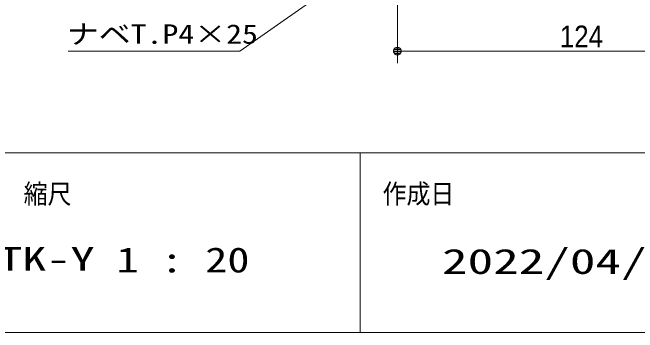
# Model space of a CAD drawing. Units: millimetres, scale not verified. Extents: x -6062 to 6062, y -3045 to 3045.
# Drawn here: x 132 to 1176, y -2770 to -2236 of the extents above; entities that cross this region are included whole.
import ezdxf
from ezdxf.enums import TextEntityAlignment as Align

# ---------------------------------------------------------------- set-up
doc = ezdxf.new("R2010")
doc.units = ezdxf.units.MM
doc.header["$LTSCALE"] = 20
for name, color, linetype, lineweight in [('0-1_0', 7, 'Continuous', 9), ('0-2_2寸法-1', 7, 'Continuous', 9), ('0-3_2寸法-3', 7, 'Continuous', 9), ('0-5_1図面枠', 7, 'Continuous', 9)]:
    doc.layers.add(name, color=color, linetype=linetype, lineweight=lineweight)
doc.styles.add('ＭＳ ゴシック', font='')
doc.styles.add('ＭＳ Ｐゴシック', font='')
doc.styles.get('ＭＳ ゴシック').set_extended_font_data('MS Gothic')
doc.styles.get('ＭＳ Ｐゴシック').set_extended_font_data('MS PGothic')

# ---------------------------------------------------------------- blocks, each defined once
blk = doc.blocks.new('_Dot')
at = {"layer": '0-1_0'}
for p, q in [((-10, 0), (-20, 0)), ((9.78, 2), (-9.78, 2)), ((7.99, 6), (-7.99, 6)), ((9.16, -3.98), (-9.16, -3.98)), ((6, -7.98), (-6, -7.98))]:
    blk.add_line(p, q, dxfattribs=at)
for points in [[(10, 0), (9.92, 1.25), (9.69, 2.49), (9.3, 3.68), (8.76, 4.82), (8.09, 5.88), (7.29, 6.85), (6.37, 7.71), (5.36, 8.44), (4.26, 9.05), (3.09, 9.51), (1.87, 9.82), (0.63, 9.98), (-0.63, 9.98), (-1.87, 9.82), (-3.09, 9.51), (-4.26, 9.05), (-5.36, 8.44), (-6.37, 7.71), (-7.29, 6.85), (-8.09, 5.88), (-8.76, 4.82), (-9.3, 3.68), (-9.69, 2.49), (-9.92, 1.25), (-10, 0), (0, 0)], [(-10, 0), (-9.92, -1.25), (-9.69, -2.49), (-9.3, -3.68), (-8.76, -4.82), (-8.09, -5.88), (-7.29, -6.85), (-6.37, -7.71), (-5.36, -8.44), (-4.26, -9.05), (-3.09, -9.51), (-1.87, -9.82), (-0.63, -9.98), (0.63, -9.98), (1.87, -9.82), (3.09, -9.51), (4.26, -9.05), (5.36, -8.44), (6.37, -7.71), (7.29, -6.85), (8.09, -5.88), (8.76, -4.82), (9.3, -3.68), (9.69, -2.49), (9.92, -1.25), (10, 0), (0, 0)]]:
    blk.add_lwpolyline(points, close=True, dxfattribs=at)
blk = doc.blocks.new('グループ-130')
at = {"layer": '0-5_1図面枠'}
for p, q in [((-80000, -49400), (80000, -49400)), ((50000, -49400), (50000, -55400))]:
    blk.add_line(p, q, dxfattribs=at)
blk.add_lwpolyline([(-80000, 55400), (80000, 55400), (80000, -55400), (-80000, -55400)], close=True, dxfattribs=at)
blk = doc.blocks.new('図面枠')
at = {"layer": '0-5_1図面枠'}
blk.add_blockref('グループ-130', (0, 0), dxfattribs=at)
at = {"layer": '0-5_1図面枠', "style": 'ＭＳ ゴシック'}
for s, height, width, p in [('縮尺', 650.9, 0.9, (38765.5, -51291.3)), ('作成日', 650.9, 0.9, (50749.9, -51287.2)), ('1 : 20', 836.9, 1.3, (41866.9, -53644.8))]:
    blk.add_text(s, height=height, dxfattribs=dict(at, width=width)).set_placement(p, align=Align.BOTTOM_LEFT)

msp = doc.modelspace()

# ---------------------------------------------------------------- linework, layer by layer
at = {"layer": '0-2_2寸法-1'}
for p, q in [((774.68, -2220), (774.68, -2320)), ((787.4, -2300), (1381.97, -2300))]:
    msp.add_line(p, q, dxfattribs=at)
at = {"layer": '0-3_2寸法-3'}
msp.add_lwpolyline([(1022.18, -1942.5), (511.62, -2300), (225.32, -2300)], dxfattribs=at)

# ---------------------------------------------------------------- block references
at = {"layer": '0-2_2寸法-1', "xscale": 0.6356201, "yscale": 0.6356201, "rotation": 180}
msp.add_blockref('_Dot', (774.68, -2300), dxfattribs=at)
at = {"layer": '0-5_1図面枠', "xscale": 0.05, "yscale": 0.05}
msp.add_blockref('図面枠', (-1787.5, 0), dxfattribs=at)

# ---------------------------------------------------------------- texts
at = {"layer": '0-2_2寸法-1', "style": 'ＭＳ Ｐゴシック', "width": 0.9}
msp.add_text('124', height=36.66, dxfattribs=at).set_placement((1045.97, -2304.96), align=Align.BOTTOM_LEFT)
at = {"layer": '0-3_2寸法-3', "style": 'ＭＳ ゴシック', "width": 1.2}
msp.add_text('ナベT.P4×25', height=32.55, dxfattribs=at).set_placement((222.82, -2297.61), align=Align.BOTTOM_LEFT)
at = {"layer": '0-5_1図面枠', "style": 'ＭＳ ゴシック', "width": 1.5}
for s, height, p in [('AXSC32-Z003RF-N-FS-TK-Y', 39.52, (-658.2, -2678.78)), ('2022/04/15', 41.84, (849.28, -2684.72))]:
    msp.add_text(s, height=height, dxfattribs=at).set_placement(p, align=Align.BOTTOM_LEFT)

doc.saveas('drawing.dxf')
